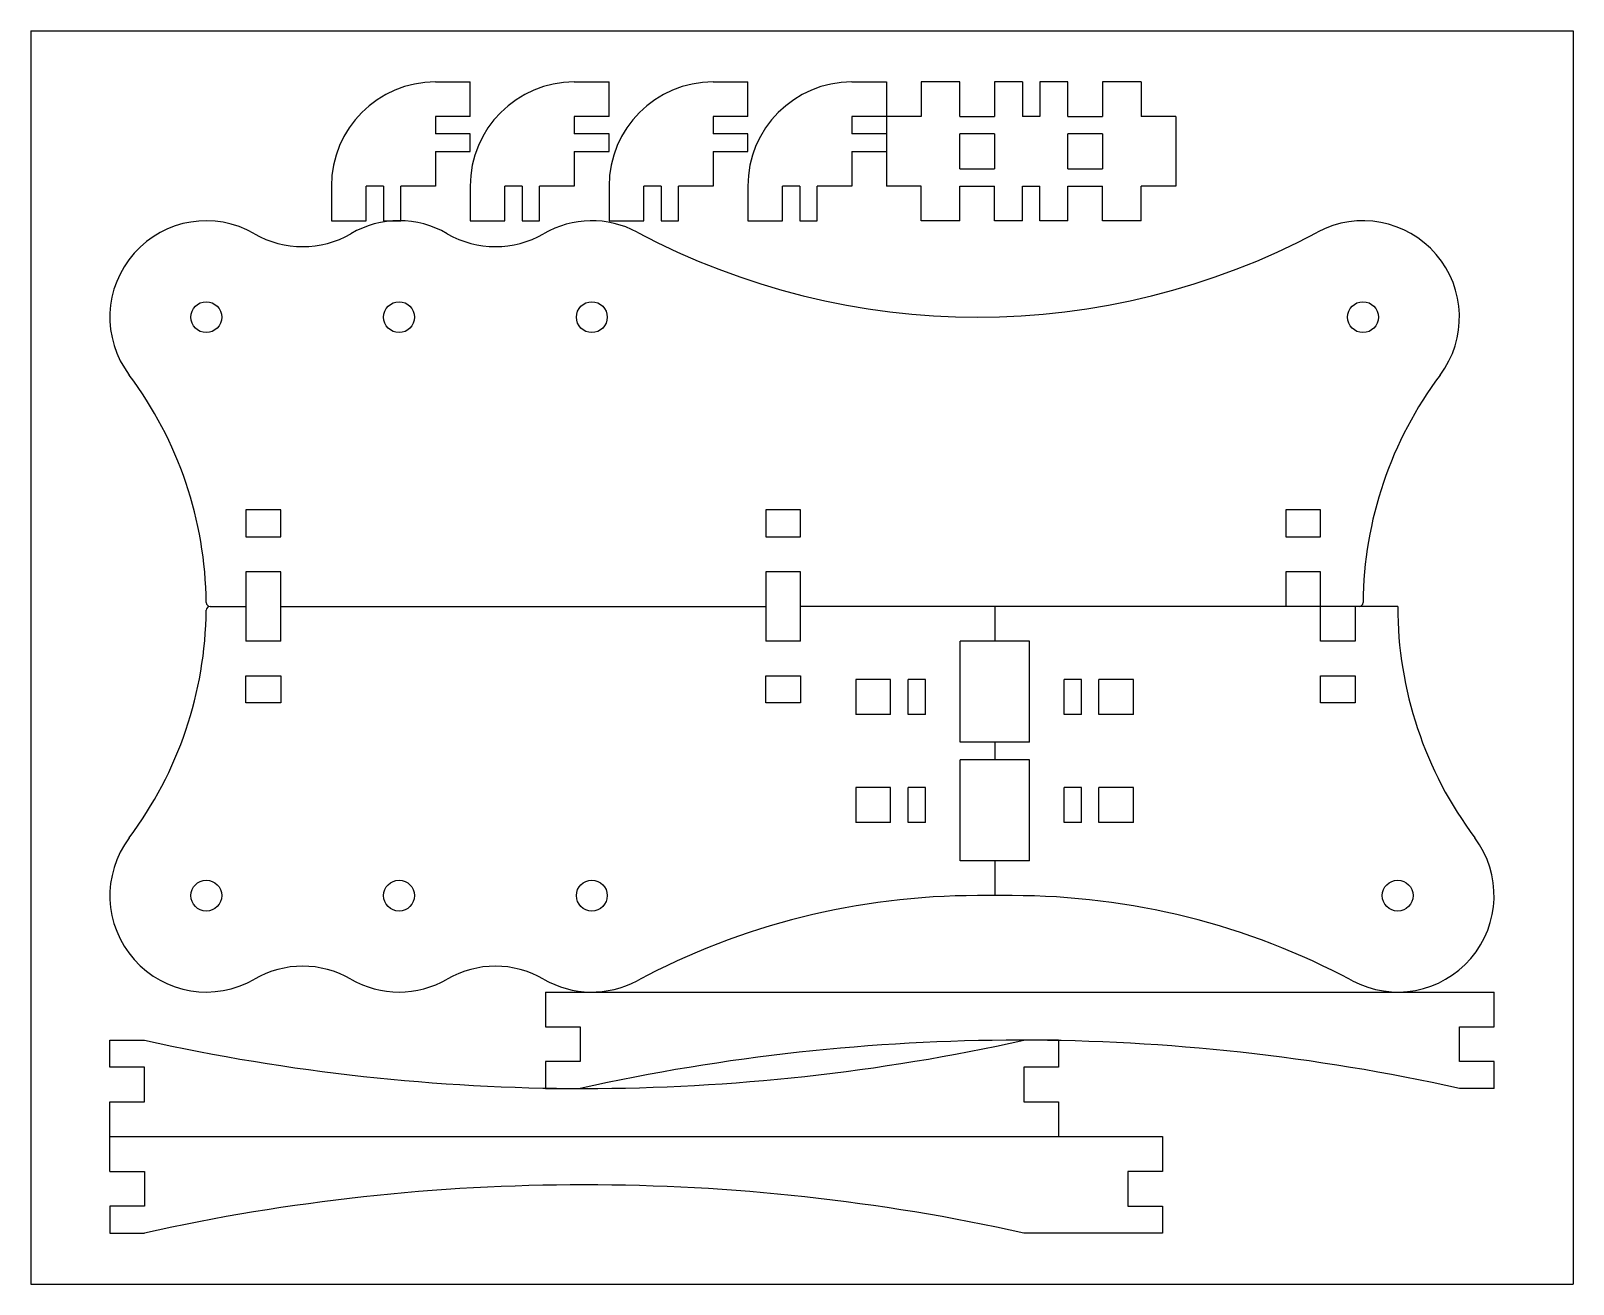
# Model space of a CAD drawing. Header units: millimetres. Extents: x -107 to 293, y -38 to 287.
import ezdxf

# ---------------------------------------------------------------- set-up
doc = ezdxf.new("R2010")
doc.units = ezdxf.units.MM

msp = doc.modelspace()

# ---------------------------------------------------------------- linework, layer by layer
at = {"color": 7, "linetype": 'Continuous'}
for p, q in [((-107.3, 287.34), (292.7, 287.34)), ((-107.3, 287.34), (-107.3, -37.66)), ((292.7, 287.34), (292.7, -37.66)), ((-107.3, -37.66), (292.7, -37.66))]:
    msp.add_line(p, q, dxfattribs=at)
at = {"color": 7, "linetype": 'Continuous', "lineweight": 25}
for p, q in [((-2.35, 274.09), (6.65, 274.09)), ((6.65, 265.09), (6.65, 274.09)), ((33.65, 274.09), (42.65, 274.09)), ((42.65, 265.09), (42.65, 274.09)), ((69.65, 274.09), (78.65, 274.09)), ((78.65, 265.09), (78.65, 274.09)), ((105.65, 274.09), (114.65, 274.09)), ((114.65, 274.09), (114.65, 247.09)), ((123.65, 274.09), (123.65, 265.09)), ((133.65, 274.09), (123.65, 274.09)), ((133.65, 265.09), (133.65, 274.09)), ((142.65, 274.09), (142.65, 265.09)), ((149.9, 274.09), (142.65, 274.09)), ((149.9, 274.09), (149.9, 265.09)), ((154.4, 274.09), (154.4, 265.09)), ((161.65, 274.09), (154.4, 274.09)), ((161.65, 265.09), (161.65, 274.09)), ((170.65, 274.09), (170.65, 265.09)), ((180.65, 274.09), (170.65, 274.09)), ((180.65, 274.09), (180.65, 265.09)), ((-2.35, 265.09), (-2.35, 260.59)), ((6.65, 265.09), (-2.35, 265.09)), ((33.65, 265.09), (33.65, 260.59)), ((42.65, 265.09), (33.65, 265.09)), ((69.65, 265.09), (69.65, 260.59)), ((78.65, 265.09), (69.65, 265.09)), ((123.65, 265.09), (105.65, 265.09)), ((105.65, 265.09), (105.65, 260.59)), ((133.65, 265.09), (142.65, 265.09)), ((154.4, 265.09), (149.9, 265.09)), ((161.65, 265.09), (170.65, 265.09)), ((189.65, 265.09), (180.65, 265.09)), ((189.65, 265.09), (189.65, 247.09)), ((6.65, 260.59), (-2.35, 260.59)), ((6.65, 256.09), (6.65, 260.59)), ((42.65, 260.59), (33.65, 260.59)), ((42.65, 256.09), (42.65, 260.59)), ((78.65, 260.59), (69.65, 260.59)), ((78.65, 256.09), (78.65, 260.59)), ((114.65, 260.59), (105.65, 260.59)), ((133.65, 251.59), (133.65, 260.59)), ((142.65, 260.59), (133.65, 260.59)), ((142.65, 260.59), (142.65, 251.59)), ((170.65, 260.59), (161.65, 260.59)), ((161.65, 251.59), (161.65, 260.59)), ((170.65, 260.59), (170.65, 251.59)), ((-2.35, 256.09), (-2.35, 247.09)), ((-2.35, 256.09), (6.65, 256.09)), ((33.65, 256.09), (42.65, 256.09)), ((33.65, 256.09), (33.65, 247.09)), ((69.65, 256.09), (69.65, 247.09)), ((69.65, 256.09), (78.65, 256.09)), ((105.65, 256.09), (105.65, 247.09)), ((105.65, 256.09), (114.65, 256.09)), ((133.65, 251.59), (142.65, 251.59)), ((161.65, 251.59), (170.65, 251.59)), ((-29.35, 247.09), (-29.35, 238.09)), ((-15.85, 247.09), (-20.35, 247.09)), ((-20.35, 238.09), (-20.35, 247.09)), ((-15.85, 247.09), (-15.85, 238.09)), ((-2.35, 247.09), (-11.35, 247.09)), ((-11.35, 238.09), (-11.35, 247.09)), ((6.65, 247.09), (6.65, 238.09)), ((20.15, 247.09), (15.65, 247.09)), ((15.65, 238.09), (15.65, 247.09)), ((20.15, 247.09), (20.15, 238.09)), ((24.65, 238.09), (24.65, 247.09)), ((33.65, 247.09), (24.65, 247.09)), ((42.65, 247.09), (42.65, 238.09)), ((56.15, 247.09), (51.65, 247.09)), ((51.65, 238.09), (51.65, 247.09)), ((56.15, 247.09), (56.15, 238.09)), ((69.65, 247.09), (60.65, 247.09)), ((60.65, 238.09), (60.65, 247.09)), ((78.65, 247.09), (78.65, 238.09)), ((92.15, 247.09), (87.65, 247.09)), ((87.65, 238.09), (87.65, 247.09)), ((92.15, 247.09), (92.15, 238.09)), ((105.65, 247.09), (96.65, 247.09)), ((96.65, 238.09), (96.65, 247.09)), ((123.65, 247.09), (114.65, 247.09)), ((123.65, 238.09), (123.65, 247.09)), ((133.65, 238.09), (133.65, 247.09)), ((133.65, 247.09), (142.65, 247.09)), ((142.65, 238.09), (142.65, 247.09)), ((149.9, 247.09), (154.4, 247.09)), ((149.9, 238.09), (149.9, 247.09)), ((154.4, 238.09), (154.4, 247.09)), ((161.65, 247.09), (170.65, 247.09)), ((161.65, 238.09), (161.65, 247.09)), ((170.65, 238.09), (170.65, 247.09)), ((189.65, 247.09), (180.65, 247.09)), ((180.65, 238.09), (180.65, 247.09)), ((-29.35, 238.09), (-20.35, 238.09)), ((-15.85, 238.09), (-11.35, 238.09)), ((6.65, 238.09), (15.65, 238.09)), ((20.15, 238.09), (24.65, 238.09)), ((42.65, 238.09), (51.65, 238.09)), ((56.15, 238.09), (60.65, 238.09)), ((78.65, 238.09), (87.65, 238.09)), ((92.15, 238.09), (96.65, 238.09)), ((133.65, 238.09), (123.65, 238.09)), ((149.9, 238.09), (142.65, 238.09)), ((161.65, 238.09), (154.4, 238.09)), ((180.65, 238.09), (170.65, 238.09)), ((-42.5, 163.09), (-51.5, 163.09)), ((-51.5, 163.09), (-51.5, 156.09)), ((-42.5, 156.09), (-42.5, 163.09)), ((92.35, 163.09), (83.35, 163.09)), ((83.35, 163.09), (83.35, 156.09)), ((92.35, 156.09), (92.35, 163.09)), ((227.21, 163.09), (218.21, 163.09)), ((218.21, 163.09), (218.21, 156.09)), ((227.21, 156.09), (227.21, 163.09)), ((-51.5, 156.09), (-42.5, 156.09)), ((83.35, 156.09), (92.35, 156.09)), ((218.21, 156.09), (227.21, 156.09)), ((-51.5, 147.09), (-51.5, 129.09)), ((-42.5, 147.09), (-51.5, 147.09)), ((-42.5, 129.09), (-42.5, 147.09)), ((83.35, 147.09), (83.35, 129.09)), ((92.35, 147.09), (83.35, 147.09)), ((92.35, 129.09), (92.35, 147.09)), ((227.21, 147.09), (218.21, 147.09)), ((218.21, 147.09), (218.21, 138.09)), ((227.21, 129.09), (227.21, 147.09)), ((-60.8, 138.09), (-51.5, 138.09)), ((-42.5, 138.09), (83.35, 138.09)), ((247.2, 138.09), (92.35, 138.09)), ((142.7, 138.09), (142.7, 129.09)), ((236.21, 138.09), (236.21, 129.09)), ((-42.5, 129.09), (-51.5, 129.09)), ((92.35, 129.09), (83.35, 129.09)), ((151.7, 129.09), (133.7, 129.09)), ((133.7, 102.84), (133.7, 129.09)), ((151.7, 102.84), (151.7, 129.09)), ((236.21, 129.09), (227.21, 129.09)), ((-51.5, 113.09), (-51.5, 120.09)), ((-51.5, 120.09), (-42.5, 120.09)), ((-42.5, 120.09), (-42.5, 113.09)), ((83.35, 113.09), (83.35, 120.09)), ((83.35, 120.09), (92.35, 120.09)), ((92.35, 120.09), (92.35, 113.09)), ((227.21, 120.09), (236.21, 120.09)), ((227.21, 113.09), (227.21, 120.09)), ((236.21, 120.09), (236.21, 113.09)), ((106.7, 119.09), (106.7, 110.09)), ((115.7, 119.09), (106.7, 119.09)), ((115.7, 110.09), (115.7, 119.09)), ((120.2, 110.09), (120.2, 119.09)), ((124.7, 119.09), (120.2, 119.09)), ((124.7, 110.09), (124.7, 119.09)), ((165.2, 119.09), (160.7, 119.09)), ((160.7, 110.09), (160.7, 119.09)), ((165.2, 110.09), (165.2, 119.09)), ((178.7, 119.09), (169.7, 119.09)), ((169.7, 110.09), (169.7, 119.09)), ((178.7, 110.09), (178.7, 119.09)), ((-42.5, 113.09), (-51.5, 113.09)), ((92.35, 113.09), (83.35, 113.09)), ((236.21, 113.09), (227.21, 113.09)), ((115.7, 110.09), (106.7, 110.09)), ((124.7, 110.09), (120.2, 110.09)), ((165.2, 110.09), (160.7, 110.09)), ((178.7, 110.09), (169.7, 110.09)), ((151.7, 102.84), (133.7, 102.84)), ((142.7, 102.84), (142.7, 98.34)), ((151.7, 98.34), (133.7, 98.34)), ((133.7, 72.09), (133.7, 98.34)), ((151.7, 72.09), (151.7, 98.34)), ((106.7, 91.09), (106.7, 82.09)), ((115.7, 91.09), (106.7, 91.09)), ((115.7, 82.09), (115.7, 91.09)), ((120.2, 82.09), (120.2, 91.09)), ((124.7, 91.09), (120.2, 91.09)), ((124.7, 82.09), (124.7, 91.09)), ((165.2, 91.09), (160.7, 91.09)), ((160.7, 82.09), (160.7, 91.09)), ((165.2, 82.09), (165.2, 91.09)), ((178.7, 91.09), (169.7, 91.09)), ((169.7, 82.09), (169.7, 91.09)), ((178.7, 82.09), (178.7, 91.09)), ((115.7, 82.09), (106.7, 82.09)), ((124.7, 82.09), (120.2, 82.09)), ((165.2, 82.09), (160.7, 82.09)), ((178.7, 82.09), (169.7, 82.09)), ((151.7, 72.09), (133.7, 72.09)), ((142.7, 72.09), (142.7, 63.09)), ((147.2, 63.09), (138.2, 63.09)), ((26.2, 38.09), (26.2, 29.09)), ((26.2, 38.09), (272.2, 38.09)), ((272.2, 29.09), (272.2, 38.09)), ((26.2, 29.09), (35.2, 29.09)), ((35.2, 29.09), (35.2, 20.09)), ((263.2, 29.09), (272.2, 29.09)), ((263.2, 20.09), (263.2, 29.09)), ((-86.8, 25.59), (-77.8, 25.59)), ((-86.8, 18.59), (-86.8, 25.59)), ((159.2, 25.59), (150.2, 25.59)), ((159.2, 25.59), (159.2, 18.59)), ((35.2, 20.09), (26.2, 20.09)), ((26.2, 20.09), (26.2, 13.09)), ((272.2, 20.09), (263.2, 20.09)), ((272.2, 13.09), (272.2, 20.09)), ((-77.8, 18.59), (-86.8, 18.59)), ((-77.8, 9.59), (-77.8, 18.59)), ((159.2, 18.59), (150.2, 18.59)), ((150.2, 18.59), (150.2, 9.59)), ((26.2, 13.09), (35.2, 13.09)), ((272.2, 13.09), (263.2, 13.09)), ((-86.8, -8.41), (-86.8, 9.59)), ((-86.8, 9.59), (-77.8, 9.59)), ((150.2, 9.59), (159.2, 9.59)), ((159.2, 9.59), (159.2, 0.59)), ((-86.8, 0.59), (186.2, 0.59)), ((186.2, 0.59), (186.2, -8.41)), ((-86.8, -8.41), (-77.8, -8.41)), ((-77.8, -8.41), (-77.8, -17.41)), ((186.2, -8.41), (177.2, -8.41)), ((177.2, -8.41), (177.2, -17.41)), ((-77.8, -17.41), (-86.8, -17.41)), ((-86.8, -17.41), (-86.8, -24.41)), ((177.2, -17.41), (186.2, -17.41)), ((186.2, -17.41), (186.2, -24.41)), ((-86.8, -24.41), (-77.8, -24.41)), ((186.2, -24.41), (150.2, -24.41))]:
    msp.add_line(p, q, dxfattribs=at)
for centre in [(-61.8, 213.09), (-11.8, 213.09), (38.2, 213.09), (238.2, 213.09), (-61.8, 63.09), (-11.8, 63.09), (38.2, 63.09), (247.2, 63.09)]:
    msp.add_circle(centre, 4, dxfattribs=at)
for centre, radius, start, end in [((-2.35, 247.09), 27, 90, 180), ((33.65, 247.09), 27, 90, 180), ((69.65, 247.09), 27, 90, 180), ((105.65, 247.09), 27, 90, 180), ((-61.8, 213.09), 25, 60, 216.8699), ((-11.8, 213.09), 25, 60, 120), ((38.2, 213.09), 25, 61.9275, 120), ((238.2, 213.09), 25, 323.1301, 118.0725), ((-36.8, 256.39), 25, 240, 300), ((13.2, 256.39), 25, 240, 300), ((138.2, 400.59), 187.5, 241.9275, 298.0725), ((-161.8, 138.09), 100, 0.5673, 36.8699), ((338.2, 138.09), 100, 143.1301, 179.4327), ((-161.8, 138.09), 100, 323.1301, 359.4327), ((-60.8, 139.09), 1, 180.5673, 270), ((-60.8, 137.09), 1, 90, 179.4327), ((237.21, 139.09), 1, 270, 359.4327), ((347.2, 138.09), 100, 180, 216.8699), ((-61.8, 63.09), 25, 143.1301, 300), ((247.2, 63.09), 25, 241.9275, 36.8699), ((138.2, -124.41), 187.5, 90, 118.0725), ((147.2, -124.41), 187.5, 61.9275, 90), ((-36.8, 19.79), 25, 60, 120), ((13.2, 19.79), 25, 60, 120), ((-11.8, 63.09), 25, 240, 300), ((38.2, 63.09), 25, 240, 298.0725), ((36.2, 539.18), 526.09, 257.4851, 282.5149), ((149.2, -500.5), 526.09, 77.4851, 102.5149), ((36.2, -538), 526.09, 77.4851, 102.5149)]:
    msp.add_arc(centre, radius, start, end, dxfattribs=at)

doc.saveas('drawing.dxf')
